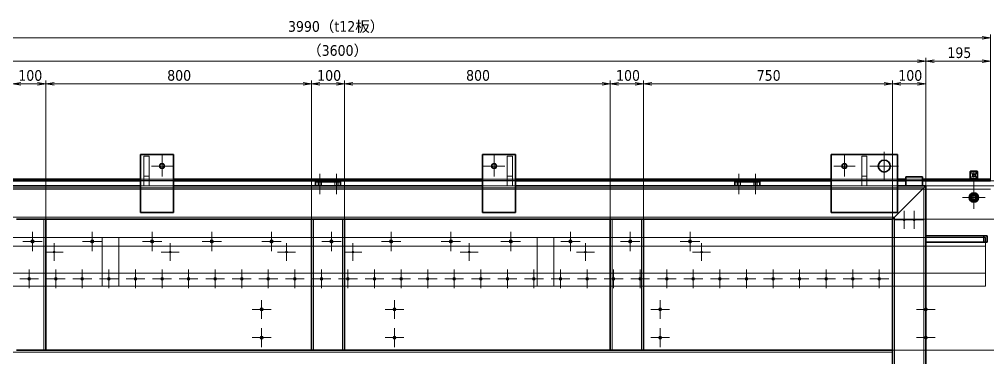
# Model space of a CAD drawing. Header units: millimetres. Extents: x -440 to 8410, y -405 to 5940.
# Drawn here: x 2543 to 5459, y 1446 to 2465 of the extents above; entities that cross this region are included whole.
import ezdxf

# ---------------------------------------------------------------- set-up
doc = ezdxf.new("R2010")
doc.units = ezdxf.units.MM
doc.header["$LTSCALE"] = 10
for name, color, linetype, lineweight in [('Center Mark (ISO)', 7, 'Continuous', 5), ('Centerline (ISO)', 7, 'Continuous', 5), ('Dimension (ISO)', 7, 'Continuous', 25), ('Hidden (ISO)', 7, 'Continuous', 5), ('Visible (ISO)', 7, 'Continuous', 35), ('Visible Narrow (ISO)', 7, 'Continuous', 5)]:
    doc.layers.add(name, color=color, linetype=linetype, lineweight=lineweight)
doc.styles.add('Note Text (JIS)', font='tahoma.ttf')
doc.dimstyles.new('Default (JIS)', dxfattribs={"dimscale": 10, "dimtxt": 3.2, "dimasz": 2.5, "dimexe": 1, "dimexo": 0, "dimgap": 0.8, "dimtad": 1, "dimrnd": 1e-08, "dimdsep": 46, "dimtxsty": 'Note Text (JIS)', "dimblk": 'OPEN', "dimcen": 0.09, "dimdle": 10, "dimclrd": 7, "dimclre": 7, "dimclrt": 256, "dimadec": 0, "dimazin": 2, "dimtfac": 0.78125, "dimtmove": 0, "dimatfit": 3, "dimldrblk": 'OPEN', "dimfxl": 1, "dimtolj": 1, "dimtzin": 0, "dimlwd": 0, "dimlwe": 0, "dimarcsym": 0})

# ---------------------------------------------------------------- blocks, each defined once
blk = doc.blocks.new('_Open')
at = {"color": 0, "linetype": 'ByBlock', "lineweight": -2}
for p, q in [((-1, 0.17), (0, 0)), ((-1, -0.17), (0, 0)), ((0, 0), (-1, 0))]:
    blk.add_line(p, q, dxfattribs=at)
blk = doc.blocks.new('*D29')
at = {"layer": 'Defpoints', "color": 0, "linetype": 'Continuous', "transparency": 16777216}
for p in [(5262.4, 1962.9), (5262.4, 872.9), (6052.7, 872.9)]:
    blk.add_point(p, dxfattribs=at)
at = {"layer": 'Dimension (ISO)', "color": 7, "linetype": 'Continuous', "lineweight": 0, "transparency": 16777216}
for p, q in [((5262.4, 1962.9), (6062.7, 1962.9)), ((6052.7, 1937.9), (6052.7, 897.9)), ((5262.4, 872.9), (6062.7, 872.9))]:
    blk.add_line(p, q, dxfattribs=at)
at = {"layer": 'Dimension (ISO)', "color": 7, "linetype": 'Continuous', "lineweight": 0, "transparency": 16777216, "xscale": 25, "yscale": 25, "zscale": 25}
for p, rotation in [((6052.7, 1962.9), 90), ((6052.7, 872.9), 270)]:
    blk.add_blockref('_Open', p, dxfattribs=dict(at, rotation=rotation))
at = {"layer": 'Dimension (ISO)', "linetype": 'Continuous', "lineweight": 5, "transparency": 16777216, "insert": (6000.7, 1282), "char_height": 32, "attachment_point": 1, "rotation": 90, "style": 'Note Text (JIS)'}
blk.add_mtext('\\A1;\\fTahoma|b0|i0;1090（角パイプ）', dxfattribs=at)
blk = doc.blocks.new('*D30')
at = {"layer": 'Defpoints', "color": 0, "linetype": 'Continuous', "transparency": 16777216}
for p in [(5262.4, 1962.9), (5467.4, 1977.9), (6052.7, 1962.9)]:
    blk.add_point(p, dxfattribs=at)
at = {"layer": 'Dimension (ISO)', "color": 7, "linetype": 'Continuous', "lineweight": 0, "transparency": 16777216}
for p, q in [((6052.7, 2002.9), (6052.7, 2084.8)), ((5262.4, 1962.9), (6062.7, 1962.9)), ((5467.4, 1977.9), (6062.7, 1977.9)), ((6052.7, 1962.9), (6052.7, 1977.9)), ((6052.7, 1937.9), (6052.7, 1912.9))]:
    blk.add_line(p, q, dxfattribs=at)
at = {"layer": 'Dimension (ISO)', "color": 7, "linetype": 'Continuous', "lineweight": 0, "transparency": 16777216, "xscale": 25, "yscale": 25, "zscale": 25}
for p, rotation in [((6052.7, 1977.9), 270), ((6052.7, 1962.9), 90)]:
    blk.add_blockref('_Open', p, dxfattribs=dict(at, rotation=rotation))
at = {"layer": 'Dimension (ISO)', "linetype": 'Continuous', "lineweight": 5, "transparency": 16777216, "insert": (6011.9, 2035.9), "char_height": 32, "attachment_point": 1, "rotation": 90, "style": 'Note Text (JIS)'}
blk.add_mtext('\\A1;15', dxfattribs=at)
blk = doc.blocks.new('*D33')
at = {"layer": 'Defpoints', "color": 0, "linetype": 'Continuous', "transparency": 16777216}
for p in [(5272.4, 1962.9), (5981.9, 1962.9), (5172.4, 1862.9)]:
    blk.add_point(p, dxfattribs=at)
at = {"layer": 'Dimension (ISO)', "color": 7, "linetype": 'Continuous', "lineweight": 0, "transparency": 16777216}
for p, q in [((5272.4, 1962.9), (5991.9, 1962.9)), ((5981.9, 1887.9), (5981.9, 1937.9)), ((5172.4, 1862.9), (5991.9, 1862.9))]:
    blk.add_line(p, q, dxfattribs=at)
at = {"layer": 'Dimension (ISO)', "color": 7, "linetype": 'Continuous', "lineweight": 0, "transparency": 16777216, "xscale": 25, "yscale": 25, "zscale": 25}
for p, rotation in [((5981.9, 1962.9), 90), ((5981.9, 1862.9), 270)]:
    blk.add_blockref('_Open', p, dxfattribs=dict(at, rotation=rotation))
at = {"layer": 'Dimension (ISO)', "linetype": 'Continuous', "lineweight": 5, "transparency": 16777216, "insert": (5940.6, 1880.1), "char_height": 32, "attachment_point": 1, "rotation": 90, "style": 'Note Text (JIS)'}
blk.add_mtext('\\A1;100', dxfattribs=at)
blk = doc.blocks.new('*D34')
at = {"layer": 'Defpoints', "color": 0, "linetype": 'Continuous', "transparency": 16777216}
for p in [(5172.4, 1862.9), (5172.4, 1467.9), (5981.9, 1467.9)]:
    blk.add_point(p, dxfattribs=at)
at = {"layer": 'Dimension (ISO)', "color": 7, "linetype": 'Continuous', "lineweight": 0, "transparency": 16777216}
for p, q in [((5172.4, 1862.9), (5991.9, 1862.9)), ((5981.9, 1837.9), (5981.9, 1492.9)), ((5172.4, 1467.9), (5991.9, 1467.9))]:
    blk.add_line(p, q, dxfattribs=at)
at = {"layer": 'Dimension (ISO)', "color": 7, "linetype": 'Continuous', "lineweight": 0, "transparency": 16777216, "xscale": 25, "yscale": 25, "zscale": 25}
for p, rotation in [((5981.9, 1862.9), 90), ((5981.9, 1467.9), 270)]:
    blk.add_blockref('_Open', p, dxfattribs=dict(at, rotation=rotation))
at = {"layer": 'Dimension (ISO)', "linetype": 'Continuous', "lineweight": 5, "transparency": 16777216, "insert": (5940.5, 1639), "char_height": 32, "attachment_point": 1, "rotation": 90, "style": 'Note Text (JIS)'}
blk.add_mtext('\\A1;395', dxfattribs=at)
blk = doc.blocks.new('*D35')
at = {"layer": 'Defpoints', "color": 0, "linetype": 'Continuous', "transparency": 16777216}
for p in [(5172.4, 1467.9), (5981.9, 1467.9), (5172.4, 1367.9)]:
    blk.add_point(p, dxfattribs=at)
at = {"layer": 'Dimension (ISO)', "color": 7, "linetype": 'Continuous', "lineweight": 0, "transparency": 16777216}
for p, q in [((5172.4, 1467.9), (5991.9, 1467.9)), ((5981.9, 1392.9), (5981.9, 1442.9)), ((5172.4, 1367.9), (5991.9, 1367.9))]:
    blk.add_line(p, q, dxfattribs=at)
at = {"layer": 'Dimension (ISO)', "color": 7, "linetype": 'Continuous', "lineweight": 0, "transparency": 16777216, "xscale": 25, "yscale": 25, "zscale": 25}
for p, rotation in [((5981.9, 1467.9), 90), ((5981.9, 1367.9), 270)]:
    blk.add_blockref('_Open', p, dxfattribs=dict(at, rotation=rotation))
at = {"layer": 'Dimension (ISO)', "linetype": 'Continuous', "lineweight": 5, "transparency": 16777216, "insert": (5940.6, 1385.1), "char_height": 32, "attachment_point": 1, "rotation": 90, "style": 'Note Text (JIS)'}
blk.add_mtext('\\A1;100', dxfattribs=at)
blk = doc.blocks.new('*D38')
at = {"layer": 'Defpoints', "color": 0, "linetype": 'Continuous', "transparency": 16777216}
for p in [(1672.4, 2339.1), (1672.4, 1962.9), (5272.4, 1962.9)]:
    blk.add_point(p, dxfattribs=at)
at = {"layer": 'Dimension (ISO)', "color": 7, "linetype": 'Continuous', "lineweight": 0, "transparency": 16777216}
for p, q in [((1672.4, 1962.9), (1672.4, 2349.1)), ((5247.4, 2339.1), (1697.4, 2339.1)), ((5272.4, 1962.9), (5272.4, 2349.1))]:
    blk.add_line(p, q, dxfattribs=at)
at = {"layer": 'Dimension (ISO)', "color": 7, "linetype": 'Continuous', "lineweight": 0, "transparency": 16777216, "xscale": 25, "yscale": 25, "zscale": 25, "rotation": 180}
blk.add_blockref('_Open', (1672.4, 2339.1), dxfattribs=at)
at = {"layer": 'Dimension (ISO)', "color": 7, "linetype": 'Continuous', "lineweight": 0, "transparency": 16777216, "xscale": 25, "yscale": 25, "zscale": 25}
blk.add_blockref('_Open', (5272.4, 2339.1), dxfattribs=at)
at = {"layer": 'Dimension (ISO)', "linetype": 'Continuous', "lineweight": 5, "transparency": 16777216, "insert": (3409.5, 2387.1), "char_height": 32, "attachment_point": 1, "style": 'Note Text (JIS)'}
blk.add_mtext('\\A1;\\fTahoma|b0|i0;（3600）', dxfattribs=at)
blk = doc.blocks.new('*D39')
at = {"layer": 'Defpoints', "color": 0, "linetype": 'Continuous', "transparency": 16777216}
for p in [(5272.4, 2339.1), (5272.4, 1962.9), (5467.4, 1977.9)]:
    blk.add_point(p, dxfattribs=at)
at = {"layer": 'Dimension (ISO)', "color": 7, "linetype": 'Continuous', "lineweight": 0, "transparency": 16777216}
for p, q in [((5272.4, 1962.9), (5272.4, 2349.1)), ((5442.4, 2339.1), (5297.4, 2339.1)), ((5467.4, 1977.9), (5467.4, 2349.1))]:
    blk.add_line(p, q, dxfattribs=at)
at = {"layer": 'Dimension (ISO)', "color": 7, "linetype": 'Continuous', "lineweight": 0, "transparency": 16777216, "xscale": 25, "yscale": 25, "zscale": 25, "rotation": 180}
blk.add_blockref('_Open', (5272.4, 2339.1), dxfattribs=at)
at = {"layer": 'Dimension (ISO)', "color": 7, "linetype": 'Continuous', "lineweight": 0, "transparency": 16777216, "xscale": 25, "yscale": 25, "zscale": 25}
blk.add_blockref('_Open', (5467.4, 2339.1), dxfattribs=at)
at = {"layer": 'Dimension (ISO)', "linetype": 'Continuous', "lineweight": 5, "transparency": 16777216, "insert": (5337.4, 2380.4), "char_height": 32, "attachment_point": 1, "style": 'Note Text (JIS)'}
blk.add_mtext('\\A1;195', dxfattribs=at)
blk = doc.blocks.new('*D40')
at = {"layer": 'Defpoints', "color": 0, "linetype": 'Continuous', "transparency": 16777216}
for p in [(1477.4, 2409.3), (1477.4, 1977.9), (5467.4, 1977.9)]:
    blk.add_point(p, dxfattribs=at)
at = {"layer": 'Dimension (ISO)', "color": 7, "linetype": 'Continuous', "lineweight": 0, "transparency": 16777216}
for p, q in [((1477.4, 1977.9), (1477.4, 2419.3)), ((5442.4, 2409.3), (1502.4, 2409.3)), ((5467.4, 1977.9), (5467.4, 2419.3))]:
    blk.add_line(p, q, dxfattribs=at)
at = {"layer": 'Dimension (ISO)', "color": 7, "linetype": 'Continuous', "lineweight": 0, "transparency": 16777216, "xscale": 25, "yscale": 25, "zscale": 25, "rotation": 180}
blk.add_blockref('_Open', (1477.4, 2409.3), dxfattribs=at)
at = {"layer": 'Dimension (ISO)', "color": 7, "linetype": 'Continuous', "lineweight": 0, "transparency": 16777216, "xscale": 25, "yscale": 25, "zscale": 25}
blk.add_blockref('_Open', (5467.4, 2409.3), dxfattribs=at)
at = {"layer": 'Dimension (ISO)', "linetype": 'Continuous', "lineweight": 5, "transparency": 16777216, "insert": (3351.7, 2459.5), "char_height": 32, "attachment_point": 1, "style": 'Note Text (JIS)'}
blk.add_mtext('\\A1;\\fTahoma|b0|i0;3990（t12板）', dxfattribs=at)
blk = doc.blocks.new('*D42')
at = {"layer": 'Defpoints', "color": 0, "linetype": 'Continuous', "transparency": 16777216}
for p in [(5172.4, 2270.5), (5272.4, 1962.9), (5172.4, 1862.9)]:
    blk.add_point(p, dxfattribs=at)
at = {"layer": 'Dimension (ISO)', "color": 7, "linetype": 'Continuous', "lineweight": 0, "transparency": 16777216}
for p, q in [((5172.4, 1862.9), (5172.4, 2280.5)), ((5272.4, 1962.9), (5272.4, 2280.5)), ((5247.4, 2270.5), (5197.4, 2270.5))]:
    blk.add_line(p, q, dxfattribs=at)
at = {"layer": 'Dimension (ISO)', "color": 7, "linetype": 'Continuous', "lineweight": 0, "transparency": 16777216, "xscale": 25, "yscale": 25, "zscale": 25, "rotation": 180}
blk.add_blockref('_Open', (5172.4, 2270.5), dxfattribs=at)
at = {"layer": 'Dimension (ISO)', "color": 7, "linetype": 'Continuous', "lineweight": 0, "transparency": 16777216, "xscale": 25, "yscale": 25, "zscale": 25}
blk.add_blockref('_Open', (5272.4, 2270.5), dxfattribs=at)
at = {"layer": 'Dimension (ISO)', "linetype": 'Continuous', "lineweight": 5, "transparency": 16777216, "insert": (5189.7, 2311.9), "char_height": 32, "attachment_point": 1, "style": 'Note Text (JIS)'}
blk.add_mtext('\\A1;100', dxfattribs=at)
blk = doc.blocks.new('*D43')
at = {"layer": 'Defpoints', "color": 0, "linetype": 'Continuous', "transparency": 16777216}
for p in [(4422.4, 2270.5), (4422.4, 1862.9), (5172.4, 1862.9)]:
    blk.add_point(p, dxfattribs=at)
at = {"layer": 'Dimension (ISO)', "color": 7, "linetype": 'Continuous', "lineweight": 0, "transparency": 16777216}
for p, q in [((4422.4, 1862.9), (4422.4, 2280.5)), ((5172.4, 1862.9), (5172.4, 2280.5)), ((5147.4, 2270.5), (4447.4, 2270.5))]:
    blk.add_line(p, q, dxfattribs=at)
at = {"layer": 'Dimension (ISO)', "color": 7, "linetype": 'Continuous', "lineweight": 0, "transparency": 16777216, "xscale": 25, "yscale": 25, "zscale": 25, "rotation": 180}
blk.add_blockref('_Open', (4422.4, 2270.5), dxfattribs=at)
at = {"layer": 'Dimension (ISO)', "color": 7, "linetype": 'Continuous', "lineweight": 0, "transparency": 16777216, "xscale": 25, "yscale": 25, "zscale": 25}
blk.add_blockref('_Open', (5172.4, 2270.5), dxfattribs=at)
at = {"layer": 'Dimension (ISO)', "linetype": 'Continuous', "lineweight": 5, "transparency": 16777216, "insert": (4763.3, 2311.9), "char_height": 32, "attachment_point": 1, "style": 'Note Text (JIS)'}
blk.add_mtext('\\A1;750', dxfattribs=at)
blk = doc.blocks.new('*D44')
at = {"layer": 'Defpoints', "color": 0, "linetype": 'Continuous', "transparency": 16777216}
for p in [(4322.4, 2270.5), (4322.4, 1862.9), (4422.4, 1862.9)]:
    blk.add_point(p, dxfattribs=at)
at = {"layer": 'Dimension (ISO)', "color": 7, "linetype": 'Continuous', "lineweight": 0, "transparency": 16777216}
for p, q in [((4322.4, 1862.9), (4322.4, 2280.5)), ((4422.4, 1862.9), (4422.4, 2280.5)), ((4397.4, 2270.5), (4347.4, 2270.5))]:
    blk.add_line(p, q, dxfattribs=at)
at = {"layer": 'Dimension (ISO)', "color": 7, "linetype": 'Continuous', "lineweight": 0, "transparency": 16777216, "xscale": 25, "yscale": 25, "zscale": 25, "rotation": 180}
blk.add_blockref('_Open', (4322.4, 2270.5), dxfattribs=at)
at = {"layer": 'Dimension (ISO)', "color": 7, "linetype": 'Continuous', "lineweight": 0, "transparency": 16777216, "xscale": 25, "yscale": 25, "zscale": 25}
blk.add_blockref('_Open', (4422.4, 2270.5), dxfattribs=at)
at = {"layer": 'Dimension (ISO)', "linetype": 'Continuous', "lineweight": 5, "transparency": 16777216, "insert": (4339.7, 2311.9), "char_height": 32, "attachment_point": 1, "style": 'Note Text (JIS)'}
blk.add_mtext('\\A1;100', dxfattribs=at)
blk = doc.blocks.new('*D45')
at = {"layer": 'Defpoints', "color": 0, "linetype": 'Continuous', "transparency": 16777216}
for p in [(4322.4, 2270.5), (3522.4, 1862.9), (4322.4, 1862.9)]:
    blk.add_point(p, dxfattribs=at)
at = {"layer": 'Dimension (ISO)', "color": 7, "linetype": 'Continuous', "lineweight": 0, "transparency": 16777216}
for p, q in [((3522.4, 1862.9), (3522.4, 2280.5)), ((4322.4, 1862.9), (4322.4, 2280.5)), ((3547.4, 2270.5), (4297.4, 2270.5))]:
    blk.add_line(p, q, dxfattribs=at)
at = {"layer": 'Dimension (ISO)', "color": 7, "linetype": 'Continuous', "lineweight": 0, "transparency": 16777216, "xscale": 25, "yscale": 25, "zscale": 25, "rotation": 180}
blk.add_blockref('_Open', (3522.4, 2270.5), dxfattribs=at)
at = {"layer": 'Dimension (ISO)', "color": 7, "linetype": 'Continuous', "lineweight": 0, "transparency": 16777216, "xscale": 25, "yscale": 25, "zscale": 25}
blk.add_blockref('_Open', (4322.4, 2270.5), dxfattribs=at)
at = {"layer": 'Dimension (ISO)', "linetype": 'Continuous', "lineweight": 5, "transparency": 16777216, "insert": (3888, 2312), "char_height": 32, "attachment_point": 1, "style": 'Note Text (JIS)'}
blk.add_mtext('\\A1;800', dxfattribs=at)
blk = doc.blocks.new('*D46')
at = {"layer": 'Defpoints', "color": 0, "linetype": 'Continuous', "transparency": 16777216}
for p in [(3522.4, 2270.5), (3422.4, 1862.9), (3522.4, 1862.9)]:
    blk.add_point(p, dxfattribs=at)
at = {"layer": 'Dimension (ISO)', "color": 7, "linetype": 'Continuous', "lineweight": 0, "transparency": 16777216}
for p, q in [((3422.4, 1862.9), (3422.4, 2280.5)), ((3522.4, 1862.9), (3522.4, 2280.5)), ((3447.4, 2270.5), (3497.4, 2270.5))]:
    blk.add_line(p, q, dxfattribs=at)
at = {"layer": 'Dimension (ISO)', "color": 7, "linetype": 'Continuous', "lineweight": 0, "transparency": 16777216, "xscale": 25, "yscale": 25, "zscale": 25, "rotation": 180}
blk.add_blockref('_Open', (3422.4, 2270.5), dxfattribs=at)
at = {"layer": 'Dimension (ISO)', "color": 7, "linetype": 'Continuous', "lineweight": 0, "transparency": 16777216, "xscale": 25, "yscale": 25, "zscale": 25}
blk.add_blockref('_Open', (3522.4, 2270.5), dxfattribs=at)
at = {"layer": 'Dimension (ISO)', "linetype": 'Continuous', "lineweight": 5, "transparency": 16777216, "insert": (3439.7, 2311.9), "char_height": 32, "attachment_point": 1, "style": 'Note Text (JIS)'}
blk.add_mtext('\\A1;100', dxfattribs=at)
blk = doc.blocks.new('*D47')
at = {"layer": 'Defpoints', "color": 0, "linetype": 'Continuous', "transparency": 16777216}
for p in [(2622.4, 2270.5), (2622.4, 1862.9), (3422.4, 1862.9)]:
    blk.add_point(p, dxfattribs=at)
at = {"layer": 'Dimension (ISO)', "color": 7, "linetype": 'Continuous', "lineweight": 0, "transparency": 16777216}
for p, q in [((2622.4, 1862.9), (2622.4, 2280.5)), ((3422.4, 1862.9), (3422.4, 2280.5)), ((3397.4, 2270.5), (2647.4, 2270.5))]:
    blk.add_line(p, q, dxfattribs=at)
at = {"layer": 'Dimension (ISO)', "color": 7, "linetype": 'Continuous', "lineweight": 0, "transparency": 16777216, "xscale": 25, "yscale": 25, "zscale": 25, "rotation": 180}
blk.add_blockref('_Open', (2622.4, 2270.5), dxfattribs=at)
at = {"layer": 'Dimension (ISO)', "color": 7, "linetype": 'Continuous', "lineweight": 0, "transparency": 16777216, "xscale": 25, "yscale": 25, "zscale": 25}
blk.add_blockref('_Open', (3422.4, 2270.5), dxfattribs=at)
at = {"layer": 'Dimension (ISO)', "linetype": 'Continuous', "lineweight": 5, "transparency": 16777216, "insert": (2988, 2312), "char_height": 32, "attachment_point": 1, "style": 'Note Text (JIS)'}
blk.add_mtext('\\A1;800', dxfattribs=at)
blk = doc.blocks.new('*D48')
at = {"layer": 'Defpoints', "color": 0, "linetype": 'Continuous', "transparency": 16777216}
for p in [(2622.4, 2270.5), (2522.4, 1862.9), (2622.4, 1862.9)]:
    blk.add_point(p, dxfattribs=at)
at = {"layer": 'Dimension (ISO)', "color": 7, "linetype": 'Continuous', "lineweight": 0, "transparency": 16777216}
for p, q in [((2522.4, 1862.9), (2522.4, 2280.5)), ((2622.4, 1862.9), (2622.4, 2280.5)), ((2547.4, 2270.5), (2597.4, 2270.5))]:
    blk.add_line(p, q, dxfattribs=at)
at = {"layer": 'Dimension (ISO)', "color": 7, "linetype": 'Continuous', "lineweight": 0, "transparency": 16777216, "xscale": 25, "yscale": 25, "zscale": 25, "rotation": 180}
blk.add_blockref('_Open', (2522.4, 2270.5), dxfattribs=at)
at = {"layer": 'Dimension (ISO)', "color": 7, "linetype": 'Continuous', "lineweight": 0, "transparency": 16777216, "xscale": 25, "yscale": 25, "zscale": 25}
blk.add_blockref('_Open', (2622.4, 2270.5), dxfattribs=at)
at = {"layer": 'Dimension (ISO)', "linetype": 'Continuous', "lineweight": 5, "transparency": 16777216, "insert": (2539.7, 2311.9), "char_height": 32, "attachment_point": 1, "style": 'Note Text (JIS)'}
blk.add_mtext('\\A1;100', dxfattribs=at)

msp = doc.modelspace()

# ---------------------------------------------------------------- linework, layer by layer
at = {"layer": 'Center Mark (ISO)', "linetype": 'Continuous'}
for p, q in [((2972.376, 2054.773), (2972.376, 1990.938)), ((3972.376, 2054.773), (3972.376, 1990.938)), ((5027.376, 2054.773), (5027.376, 1990.938)), ((5147.376, 2065.856), (5147.376, 1979.856)), ((3004.293, 2022.856), (2940.458, 2022.856)), ((4004.293, 2022.856), (3940.458, 2022.856)), ((5059.293, 2022.856), (4995.458, 2022.856)), ((5190.376, 2022.856), (5104.376, 2022.856)), ((5417.376, 1961.856), (5417.376, 1893.856)), ((5451.376, 1927.856), (5383.376, 1927.856)), ((5207.376, 1888.314), (5207.376, 1833.397)), ((5237.376, 1888.314), (5237.376, 1833.397)), ((5234.834, 1860.856), (5179.917, 1860.856)), ((5264.834, 1860.856), (5209.917, 1860.856)), ((2582.376, 1825.044), (2582.376, 1766.668)), ((2762.376, 1825.044), (2762.376, 1766.668)), ((2942.376, 1825.044), (2942.376, 1766.668)), ((3122.376, 1825.044), (3122.376, 1766.668)), ((3302.376, 1825.044), (3302.376, 1766.668)), ((3482.376, 1825.044), (3482.376, 1766.668)), ((3662.376, 1825.044), (3662.376, 1766.668)), ((3842.376, 1825.044), (3842.376, 1766.668)), ((4022.376, 1825.044), (4022.376, 1766.668)), ((4202.376, 1825.044), (4202.376, 1766.668)), ((4382.376, 1825.044), (4382.376, 1766.668)), ((4562.376, 1825.044), (4562.376, 1766.668)), ((2611.564, 1795.856), (2553.188, 1795.856)), ((2647.376, 1790.923), (2647.376, 1736.789)), ((2791.564, 1795.856), (2733.188, 1795.856)), ((2971.564, 1795.856), (2913.188, 1795.856)), ((2997.376, 1790.923), (2997.376, 1736.789)), ((3151.564, 1795.856), (3093.188, 1795.856)), ((3331.564, 1795.856), (3273.188, 1795.856)), ((3347.376, 1790.923), (3347.376, 1736.789)), ((3511.564, 1795.856), (3453.188, 1795.856)), ((3547.376, 1790.923), (3547.376, 1736.789)), ((3691.564, 1795.856), (3633.188, 1795.856)), ((3871.564, 1795.856), (3813.188, 1795.856)), ((3897.376, 1790.923), (3897.376, 1736.789)), ((4051.564, 1795.856), (3993.188, 1795.856)), ((4231.564, 1795.856), (4173.188, 1795.856)), ((4247.376, 1790.923), (4247.376, 1736.789)), ((4411.564, 1795.856), (4353.188, 1795.856)), ((4591.564, 1795.856), (4533.188, 1795.856)), ((4597.376, 1790.923), (4597.376, 1736.789)), ((2674.443, 1763.856), (2620.309, 1763.856)), ((3024.443, 1763.856), (2970.309, 1763.856)), ((3374.443, 1763.856), (3320.309, 1763.856)), ((3574.443, 1763.856), (3520.309, 1763.856)), ((3924.443, 1763.856), (3870.309, 1763.856)), ((4274.443, 1763.856), (4220.309, 1763.856)), ((4624.443, 1763.856), (4570.309, 1763.856)), ((2572.376, 1711.179), (2572.376, 1654.532)), ((2652.376, 1711.179), (2652.376, 1654.532)), ((2732.376, 1711.179), (2732.376, 1654.532)), ((2812.376, 1711.179), (2812.376, 1654.532)), ((2892.376, 1711.179), (2892.376, 1654.532)), ((2972.376, 1711.179), (2972.376, 1654.532)), ((3052.376, 1711.179), (3052.376, 1654.532)), ((3132.376, 1711.179), (3132.376, 1654.532)), ((3212.376, 1711.179), (3212.376, 1654.532)), ((3292.376, 1711.179), (3292.376, 1654.532)), ((3372.376, 1711.179), (3372.376, 1654.532)), ((3452.376, 1711.179), (3452.376, 1654.532)), ((3532.376, 1711.179), (3532.376, 1654.532)), ((3612.376, 1711.179), (3612.376, 1654.532)), ((3692.376, 1711.179), (3692.376, 1654.532)), ((3772.376, 1711.179), (3772.376, 1654.532)), ((3852.376, 1711.179), (3852.376, 1654.532)), ((3932.376, 1711.179), (3932.376, 1654.532)), ((4012.376, 1711.179), (4012.376, 1654.532)), ((4092.376, 1711.179), (4092.376, 1654.532)), ((4172.376, 1711.179), (4172.376, 1654.532)), ((4252.376, 1711.179), (4252.376, 1654.532)), ((4332.376, 1711.179), (4332.376, 1654.532)), ((4412.376, 1711.179), (4412.376, 1654.532)), ((4492.376, 1711.179), (4492.376, 1654.532)), ((4572.376, 1711.179), (4572.376, 1654.532)), ((4652.376, 1711.179), (4652.376, 1654.532)), ((4732.376, 1711.179), (4732.376, 1654.532)), ((4812.376, 1711.179), (4812.376, 1654.532)), ((4892.376, 1711.179), (4892.376, 1654.532)), ((4972.376, 1711.179), (4972.376, 1654.532)), ((5052.376, 1711.179), (5052.376, 1654.532)), ((5132.376, 1711.179), (5132.376, 1654.532)), ((2600.699, 1682.856), (2544.052, 1682.856)), ((2680.699, 1682.856), (2624.052, 1682.856)), ((2760.699, 1682.856), (2704.052, 1682.856)), ((2840.699, 1682.856), (2784.052, 1682.856)), ((2920.699, 1682.856), (2864.052, 1682.856)), ((3000.699, 1682.856), (2944.052, 1682.856)), ((3080.699, 1682.856), (3024.052, 1682.856)), ((3160.699, 1682.856), (3104.052, 1682.856)), ((3240.699, 1682.856), (3184.052, 1682.856)), ((3320.699, 1682.856), (3264.052, 1682.856)), ((3400.699, 1682.856), (3344.052, 1682.856)), ((3480.699, 1682.856), (3424.052, 1682.856)), ((3560.699, 1682.856), (3504.052, 1682.856)), ((3640.699, 1682.856), (3584.052, 1682.856)), ((3720.699, 1682.856), (3664.052, 1682.856)), ((3800.699, 1682.856), (3744.052, 1682.856)), ((3880.699, 1682.856), (3824.052, 1682.856)), ((3960.699, 1682.856), (3904.052, 1682.856)), ((4040.699, 1682.856), (3984.052, 1682.856)), ((4120.699, 1682.856), (4064.052, 1682.856)), ((4200.699, 1682.856), (4144.052, 1682.856)), ((4280.699, 1682.856), (4224.052, 1682.856)), ((4360.699, 1682.856), (4304.052, 1682.856)), ((4440.699, 1682.856), (4384.052, 1682.856)), ((4520.699, 1682.856), (4464.052, 1682.856)), ((4600.699, 1682.856), (4544.052, 1682.856)), ((4680.699, 1682.856), (4624.052, 1682.856)), ((4760.699, 1682.856), (4704.052, 1682.856)), ((4840.699, 1682.856), (4784.052, 1682.856)), ((4920.699, 1682.856), (4864.052, 1682.856)), ((5000.699, 1682.856), (4944.052, 1682.856)), ((5080.699, 1682.856), (5024.052, 1682.856)), ((5160.699, 1682.856), (5104.052, 1682.856)), ((3272.376, 1619.179), (3272.376, 1562.532)), ((3672.376, 1619.179), (3672.376, 1562.532)), ((3672.376, 1619.179), (3672.376, 1562.532)), ((4472.376, 1619.179), (4472.376, 1562.532)), ((5272.376, 1619.179), (5272.376, 1562.532)), ((3300.699, 1590.856), (3244.052, 1590.856)), ((3700.699, 1590.856), (3644.052, 1590.856)), ((3700.699, 1590.856), (3644.052, 1590.856)), ((4500.699, 1590.856), (4444.052, 1590.856)), ((5300.699, 1590.856), (5244.052, 1590.856)), ((3272.376, 1534.179), (3272.376, 1477.532)), ((3672.376, 1534.179), (3672.376, 1477.532)), ((3672.376, 1534.179), (3672.376, 1477.532)), ((4472.376, 1534.179), (4472.376, 1477.532)), ((5272.376, 1534.179), (5272.376, 1477.532)), ((3300.699, 1505.856), (3244.052, 1505.856)), ((3700.699, 1505.856), (3644.052, 1505.856)), ((3700.699, 1505.856), (3644.052, 1505.856)), ((4500.699, 1505.856), (4444.052, 1505.856)), ((5300.699, 1505.856), (5244.052, 1505.856))]:
    msp.add_line(p, q, dxfattribs=at)
at = {"layer": 'Centerline (ISO)', "linetype": 'Continuous'}
for p, q in [((3447.376, 1999.856), (3447.376, 1937.856)), ((3497.376, 1999.856), (3497.376, 1937.856)), ((4709.876, 1999.856), (4709.876, 1937.856)), ((4759.876, 1999.856), (4759.876, 1937.856)), ((5417.376, 1954.656), (5417.376, 2007.856))]:
    msp.add_line(p, q, dxfattribs=at)
at = {"layer": 'Hidden (ISO)'}
for p, q in [((2917.376, 2052.856), (2917.376, 1962.856)), ((2917.376, 2052.856), (2933.376, 2052.856)), ((2933.376, 2052.856), (2933.376, 1962.856)), ((4011.376, 2052.856), (4011.376, 1962.856)), ((4011.376, 2052.856), (4027.376, 2052.856)), ((4027.376, 2052.856), (4027.376, 1962.856)), ((5079.376, 2052.856), (5079.376, 1962.856)), ((5079.376, 2052.856), (5095.376, 2052.856)), ((5095.376, 2052.856), (5095.376, 1962.856)), ((2907.376, 1982.856), (3007.376, 1982.856)), ((2933.376, 1992.856), (2917.376, 1992.856)), ((3937.376, 1982.856), (4037.376, 1982.856)), ((4027.376, 1992.856), (4011.376, 1992.856)), ((4987.376, 1982.856), (5187.376, 1982.856)), ((5095.376, 1992.856), (5079.376, 1992.856)), ((5212.376, 1982.856), (5262.376, 1982.856)), ((5411.494, 2006.972), (5410.61, 2007.856)), ((5411.494, 1983.739), (5410.61, 1982.856)), ((5410.637, 2006.972), (5410.883, 1999.102)), ((5410.883, 1991.61), (5410.637, 1983.739)), ((5423.869, 1999.102), (5410.883, 1999.102)), ((5410.883, 1991.61), (5423.869, 1991.61)), ((5411.494, 2006.972), (5423.258, 2006.972)), ((5411.788, 1997.538), (5411.494, 2006.972)), ((5411.788, 1993.173), (5411.494, 1983.739)), ((5411.494, 1983.739), (5423.258, 1983.739)), ((5411.788, 1997.538), (5422.964, 1997.538)), ((5412.776, 1996.968), (5411.788, 1997.538)), ((5412.776, 1993.743), (5411.788, 1993.173)), ((5411.788, 1993.173), (5422.964, 1993.173)), ((5412.776, 1996.968), (5421.976, 1996.968)), ((5412.776, 1996.968), (5412.776, 1993.743)), ((5421.976, 1993.743), (5412.776, 1993.743)), ((5413.376, 1979.656), (5413.376, 1982.856)), ((5421.376, 1979.656), (5421.376, 1982.856)), ((5421.976, 1996.968), (5422.964, 1997.538)), ((5421.976, 1996.968), (5421.976, 1993.743)), ((5421.976, 1993.743), (5422.964, 1993.173)), ((5422.964, 1997.538), (5423.258, 2006.972)), ((5422.964, 1993.173), (5423.258, 1983.739)), ((5423.258, 2006.972), (5424.142, 2007.856)), ((5423.258, 1983.739), (5424.142, 1982.856)), ((5423.869, 1999.102), (5424.115, 2006.972)), ((5424.115, 1983.739), (5423.869, 1991.61)), ((5467.376, 1979.656), (1477.376, 1979.656)), ((1678.376, 1956.856), (5266.376, 1956.856)), ((2907.376, 1977.856), (3007.376, 1977.856)), ((2907.376, 1962.856), (2917.376, 1962.856)), ((2917.376, 1962.856), (2933.376, 1962.856)), ((2933.376, 1962.856), (3007.376, 1962.856)), ((3442.376, 1974.856), (3442.376, 1962.856)), ((3443.188, 1974.856), (3443.188, 1962.856)), ((3451.564, 1974.856), (3451.564, 1962.856)), ((3452.376, 1962.856), (3452.376, 1974.856)), ((3492.376, 1974.856), (3492.376, 1962.856)), ((3493.188, 1974.856), (3493.188, 1962.856)), ((3501.564, 1974.856), (3501.564, 1962.856)), ((3502.376, 1962.856), (3502.376, 1974.856)), ((3937.376, 1977.856), (4037.376, 1977.856)), ((3937.376, 1962.856), (4011.376, 1962.856)), ((4011.376, 1962.856), (4027.376, 1962.856)), ((4027.376, 1962.856), (4037.376, 1962.856)), ((4704.876, 1974.856), (4704.876, 1962.856)), ((4705.688, 1974.856), (4705.688, 1962.856)), ((4714.064, 1974.856), (4714.064, 1962.856)), ((4714.876, 1962.856), (4714.876, 1974.856)), ((4754.876, 1974.856), (4754.876, 1962.856)), ((4755.688, 1974.856), (4755.688, 1962.856)), ((4764.064, 1974.856), (4764.064, 1962.856)), ((4764.876, 1962.856), (4764.876, 1974.856)), ((4987.376, 1977.856), (5187.376, 1977.856)), ((4987.376, 1962.856), (5079.376, 1962.856)), ((5079.376, 1962.856), (5095.376, 1962.856)), ((5095.376, 1962.856), (5187.376, 1962.856)), ((5212.376, 1977.856), (5262.376, 1977.856)), ((5266.376, 1956.856), (5266.376, 878.856)), ((5467.376, 1952.856), (1477.376, 1952.856)), ((1766.376, 1868.856), (5178.376, 1868.856)), ((5178.376, 1868.856), (5178.376, 966.856)), ((2616.376, 1467.856), (2616.376, 1862.856)), ((3428.376, 1467.856), (3428.376, 1862.856)), ((3516.376, 1467.856), (3516.376, 1862.856)), ((4328.376, 1467.856), (4328.376, 1862.856)), ((4416.376, 1467.856), (4416.376, 1862.856)), ((1492.376, 1807.856), (2792.376, 1807.856)), ((2792.376, 1660.856), (2792.376, 1807.856)), ((2792.376, 1807.856), (2842.376, 1807.856)), ((2842.376, 1807.856), (2842.376, 1660.856)), ((2842.376, 1807.856), (4102.376, 1807.856)), ((4102.376, 1660.856), (4102.376, 1807.856)), ((4102.376, 1807.856), (4152.376, 1807.856)), ((4152.376, 1807.856), (4152.376, 1660.856)), ((4152.376, 1807.856), (5452.376, 1807.856)), ((5452.376, 1807.856), (5452.376, 1660.856)), ((1492.376, 1781.856), (5452.376, 1781.856)), ((5452.376, 1699.856), (1492.376, 1699.856)), ((2792.376, 1660.856), (1492.376, 1660.856)), ((2842.376, 1660.856), (2792.376, 1660.856)), ((4102.376, 1660.856), (2842.376, 1660.856)), ((4152.376, 1660.856), (4102.376, 1660.856)), ((5452.376, 1660.856), (4152.376, 1660.856)), ((1772.376, 1461.856), (5172.376, 1461.856))]:
    msp.add_line(p, q, dxfattribs=at)
for centre, radius in [((5417.376, 1927.856), 9), ((5417.376, 1927.856), 8.504), ((5417.376, 1927.856), 8.225), ((5207.376, 1860.856), 3), ((5207.376, 1860.856), 2.459), ((5237.376, 1860.856), 3), ((5237.376, 1860.856), 2.459), ((2582.376, 1795.856), 5), ((2582.376, 1795.856), 4.188), ((2762.376, 1795.856), 5), ((2762.376, 1795.856), 4.188), ((2942.376, 1795.856), 5), ((2942.376, 1795.856), 4.188), ((3122.376, 1795.856), 5), ((3122.376, 1795.856), 4.188), ((3302.376, 1795.856), 5), ((3302.376, 1795.856), 4.188), ((3482.376, 1795.856), 5), ((3482.376, 1795.856), 4.188), ((3662.376, 1795.856), 5), ((3662.376, 1795.856), 4.188), ((3842.376, 1795.856), 5), ((3842.376, 1795.856), 4.188), ((4022.376, 1795.856), 5), ((4022.376, 1795.856), 4.188), ((4202.376, 1795.856), 5), ((4202.376, 1795.856), 4.188), ((4382.376, 1795.856), 5), ((4382.376, 1795.856), 4.188), ((4562.376, 1795.856), 5), ((4562.376, 1795.856), 4.188), ((2647.376, 1763.856), 2.5), ((2647.376, 1763.856), 2.067), ((2997.376, 1763.856), 2.5), ((2997.376, 1763.856), 2.067), ((3347.376, 1763.856), 2.5), ((3347.376, 1763.856), 2.067), ((3547.376, 1763.856), 2.5), ((3547.376, 1763.856), 2.067), ((3897.376, 1763.856), 2.5), ((3897.376, 1763.856), 2.067), ((4247.376, 1763.856), 2.5), ((4247.376, 1763.856), 2.067), ((4597.376, 1763.856), 2.5), ((4597.376, 1763.856), 2.067), ((2572.376, 1682.856), 4), ((2572.376, 1682.856), 3.324), ((2652.376, 1682.856), 4), ((2652.376, 1682.856), 3.324), ((2732.376, 1682.856), 4), ((2732.376, 1682.856), 3.324), ((2812.376, 1682.856), 4), ((2812.376, 1682.856), 3.324), ((2892.376, 1682.856), 4), ((2892.376, 1682.856), 3.324), ((2972.376, 1682.856), 4), ((2972.376, 1682.856), 3.324), ((3052.376, 1682.856), 4), ((3052.376, 1682.856), 3.324), ((3132.376, 1682.856), 4), ((3132.376, 1682.856), 3.324), ((3212.376, 1682.856), 4), ((3212.376, 1682.856), 3.324), ((3292.376, 1682.856), 4), ((3292.376, 1682.856), 3.324), ((3372.376, 1682.856), 4), ((3372.376, 1682.856), 3.324), ((3452.376, 1682.856), 4), ((3452.376, 1682.856), 3.324), ((3532.376, 1682.856), 4), ((3532.376, 1682.856), 3.324), ((3612.376, 1682.856), 4), ((3612.376, 1682.856), 3.324), ((3692.376, 1682.856), 4), ((3692.376, 1682.856), 3.324), ((3772.376, 1682.856), 4), ((3772.376, 1682.856), 3.324), ((3852.376, 1682.856), 4), ((3852.376, 1682.856), 3.324), ((3932.376, 1682.856), 4), ((3932.376, 1682.856), 3.324), ((4012.376, 1682.856), 4), ((4012.376, 1682.856), 3.324), ((4092.376, 1682.856), 4), ((4092.376, 1682.856), 3.324), ((4172.376, 1682.856), 4), ((4172.376, 1682.856), 3.324), ((4252.376, 1682.856), 4), ((4252.376, 1682.856), 3.324), ((4332.376, 1682.856), 4), ((4332.376, 1682.856), 3.324), ((4412.376, 1682.856), 4), ((4412.376, 1682.856), 3.324), ((4492.376, 1682.856), 4), ((4492.376, 1682.856), 3.324), ((4572.376, 1682.856), 4), ((4572.376, 1682.856), 3.324), ((4652.376, 1682.856), 4), ((4652.376, 1682.856), 3.324), ((4732.376, 1682.856), 4), ((4732.376, 1682.856), 3.324), ((4812.376, 1682.856), 4), ((4812.376, 1682.856), 3.324), ((4892.376, 1682.856), 4), ((4892.376, 1682.856), 3.324), ((4972.376, 1682.856), 4), ((4972.376, 1682.856), 3.324), ((5052.376, 1682.856), 4), ((5052.376, 1682.856), 3.324), ((5132.376, 1682.856), 4), ((5132.376, 1682.856), 3.324)]:
    msp.add_circle(centre, radius, dxfattribs=at)
for centre, radius in [((5272.376, 1590.856), 4), ((5272.376, 1590.856), 3.324), ((5272.376, 1505.856), 4), ((5272.376, 1505.856), 3.324)]:
    msp.add_arc(centre, radius, 90, 270, dxfattribs=at)
at = {"layer": 'Visible (ISO)'}
for p, q in [((2907.376, 2057.856), (3007.376, 2057.856)), ((2907.376, 1882.856), (2907.376, 2057.856)), ((3007.376, 2057.856), (3007.376, 1882.856)), ((4037.376, 2057.856), (3937.376, 2057.856)), ((3937.376, 2057.856), (3937.376, 1882.856)), ((4037.376, 1882.856), (4037.376, 2057.856)), ((4987.376, 2057.856), (4987.376, 1882.856)), ((5187.376, 2057.856), (4987.376, 2057.856)), ((5187.376, 1882.856), (5187.376, 2057.856)), ((1957.376, 1982.856), (2907.376, 1982.856)), ((3007.376, 1982.856), (3937.376, 1982.856)), ((4037.376, 1982.856), (4987.376, 1982.856)), ((5187.376, 1982.856), (5212.376, 1982.856)), ((5212.376, 1990.856), (5262.376, 1990.856)), ((5212.376, 1962.856), (5212.376, 1990.856)), ((5262.376, 1962.856), (5262.376, 1990.856)), ((5262.376, 1982.856), (5410.044, 1982.856)), ((5407.376, 2007.856), (5406.376, 2006.856)), ((5406.376, 2006.856), (5428.376, 2006.856)), ((5406.376, 2006.856), (5406.376, 1983.856)), ((5406.376, 1983.856), (5428.376, 1983.856)), ((5407.376, 1982.856), (5406.376, 1983.856)), ((5407.376, 2007.856), (5427.376, 2007.856)), ((5410.044, 1982.856), (5424.708, 1982.856)), ((5424.708, 1982.856), (5467.376, 1982.856)), ((5427.376, 2007.856), (5428.376, 2006.856)), ((5427.376, 1982.856), (5428.376, 1983.856)), ((5428.376, 2006.856), (5428.376, 1983.856)), ((1957.376, 1977.856), (2907.376, 1977.856)), ((2247.376, 1962.856), (2907.376, 1962.856)), ((3007.376, 1977.856), (3937.376, 1977.856)), ((3007.376, 1962.856), (3434.876, 1962.856)), ((3509.876, 1974.856), (3434.876, 1974.856)), ((3434.876, 1974.856), (3434.876, 1962.856)), ((3509.876, 1962.856), (3434.876, 1962.856)), ((3509.876, 1974.856), (3509.876, 1962.856)), ((3509.876, 1962.856), (3937.376, 1962.856)), ((4037.376, 1977.856), (4987.376, 1977.856)), ((4037.376, 1962.856), (4697.376, 1962.856)), ((4772.376, 1974.856), (4697.376, 1974.856)), ((4697.376, 1974.856), (4697.376, 1962.856)), ((4772.376, 1962.856), (4697.376, 1962.856)), ((4772.376, 1974.856), (4772.376, 1962.856)), ((4772.376, 1962.856), (4987.376, 1962.856)), ((5187.376, 1977.856), (5212.376, 1977.856)), ((5187.376, 1962.856), (5212.376, 1962.856)), ((5212.376, 1962.856), (5262.376, 1962.856)), ((5272.376, 1962.856), (5260.376, 1950.856)), ((5260.376, 1950.856), (5272.376, 1962.856)), ((5262.376, 1977.856), (5467.376, 1977.856)), ((5262.376, 1962.856), (5272.376, 1962.856)), ((5272.376, 1962.856), (5272.376, 1812.856)), ((5184.376, 1874.856), (5260.376, 1950.856)), ((5260.376, 1950.856), (5184.376, 1874.856)), ((3007.376, 1882.856), (2907.376, 1882.856)), ((3937.376, 1882.856), (4037.376, 1882.856)), ((4987.376, 1882.856), (5187.376, 1882.856)), ((5184.376, 1874.856), (5172.376, 1862.856)), ((5172.376, 1862.856), (5184.376, 1874.856)), ((2610.376, 1862.856), (2534.376, 1862.856)), ((2610.376, 1862.856), (2622.376, 1862.856)), ((2622.376, 1862.856), (3422.376, 1862.856)), ((2622.376, 1467.856), (2622.376, 1862.856)), ((3422.376, 1862.856), (3434.376, 1862.856)), ((3422.376, 1467.856), (3422.376, 1862.856)), ((3510.376, 1862.856), (3434.376, 1862.856)), ((3510.376, 1862.856), (3522.376, 1862.856)), ((3522.376, 1862.856), (4322.376, 1862.856)), ((3522.376, 1467.856), (3522.376, 1862.856)), ((4322.376, 1862.856), (4334.376, 1862.856)), ((4322.376, 1467.856), (4322.376, 1862.856)), ((4410.376, 1862.856), (4334.376, 1862.856)), ((4410.376, 1862.856), (4422.376, 1862.856)), ((4422.376, 1862.856), (5172.376, 1862.856)), ((4422.376, 1467.856), (4422.376, 1862.856)), ((5172.376, 1862.856), (5172.376, 1467.856)), ((5272.376, 1812.856), (5447.376, 1812.856)), ((5272.376, 1793.856), (5272.376, 1812.856)), ((5457.376, 1812.856), (5447.376, 1812.856)), ((5447.376, 1812.856), (5447.376, 1793.856)), ((5457.376, 1793.856), (5457.376, 1812.856)), ((5272.376, 1793.856), (5272.376, 1041.856)), ((5272.376, 1793.856), (5447.376, 1793.856)), ((5447.376, 1793.856), (5457.376, 1793.856)), ((2610.376, 1467.856), (2534.376, 1467.856)), ((2610.376, 1467.856), (2622.376, 1467.856)), ((2622.376, 1467.856), (3422.376, 1467.856)), ((3422.376, 1467.856), (3434.376, 1467.856)), ((3510.376, 1467.856), (3434.376, 1467.856)), ((3510.376, 1467.856), (3522.376, 1467.856)), ((3522.376, 1467.856), (4322.376, 1467.856)), ((4322.376, 1467.856), (4334.376, 1467.856)), ((4410.376, 1467.856), (4334.376, 1467.856)), ((4410.376, 1467.856), (4422.376, 1467.856)), ((4422.376, 1467.856), (5172.376, 1467.856)), ((5172.376, 1467.856), (5172.376, 1455.856)), ((5172.376, 1379.856), (5172.376, 1455.856))]:
    msp.add_line(p, q, dxfattribs=at)
for centre, radius in [((2972.376, 2022.856), 6.918), ((3972.376, 2022.856), 6.918), ((5027.376, 2022.856), 6.918), ((5147.376, 2022.856), 18), ((5417.376, 1927.856), 14), ((5417.376, 1927.856), 13), ((5417.376, 1927.856), 8.531), ((5417.376, 1927.856), 7.647), ((5417.376, 1927.856), 7.32), ((5417.376, 1927.856), 6.35), ((3272.376, 1590.856), 3.324), ((3672.376, 1590.856), 3.324), ((4472.376, 1590.856), 3.324), ((3272.376, 1505.856), 3.324), ((3672.376, 1505.856), 3.324), ((4472.376, 1505.856), 3.324)]:
    msp.add_circle(centre, radius, dxfattribs=at)
for centre in [(5272.376, 1590.856), (5272.376, 1505.856)]:
    msp.add_arc(centre, 3.324, 270, 90, dxfattribs=at)
at = {"layer": 'Visible Narrow (ISO)'}
for centre, radius in [((2972.376, 2022.856), 8), ((3972.376, 2022.856), 8), ((5027.376, 2022.856), 8), ((3272.376, 1590.856), 4), ((3672.376, 1590.856), 4), ((4472.376, 1590.856), 4), ((3272.376, 1505.856), 4), ((3672.376, 1505.856), 4), ((4472.376, 1505.856), 4)]:
    msp.add_circle(centre, radius, dxfattribs=at)
for centre in [(5272.376, 1590.856), (5272.376, 1505.856)]:
    msp.add_arc(centre, 4, 270, 90, dxfattribs=at)

# ---------------------------------------------------------------- dimensions: what is measured, and where the dimension line sits
at = {"layer": 'Dimension (ISO)', "color": 7, "linetype": 'Continuous', "lineweight": 5}
for base, p1, p2, angle, text, picture, middle in [((1477.376, 2409.285), (5467.376, 1977.856), (1477.376, 1977.856), 180, '\\fTahoma|b0|i0;<>（t12板）', '*D40', (3472.376, 2409.285)), ((1672.376, 2339.099), (5272.376, 1962.856), (1672.376, 1962.856), 180, '\\fTahoma|b0|i0;（<>）', '*D38', (3472.376, 2339.099)), ((6052.722, 872.856), (5262.376, 1962.856), (5262.376, 872.856), 270, '\\fTahoma|b0|i0;<>（角パイプ）', '*D29', (6052.722, 1432.856))]:
    dim = msp.add_linear_dim(base=base, p1=p1, p2=p2, angle=angle, text=text, dimstyle='Default (JIS)', override={"dimgap": 0.8, "dimdec": 2, "dimtol": 0, "dimlim": 0, "dimtp": 0, "dimtm": 0, "dimtdec": 2, "dimtofl": 0, "dimatfit": 1}, dxfattribs=at)
    dim.commit()
    dim.dimension.update_dxf_attribs({"geometry": picture, "text_midpoint": middle, "dimtype": 160})
for base, p1, p2, angle, override, picture, middle in [((5272.376, 2339.099), (5467.376, 1977.856), (5272.376, 1962.856), 180, {"dimgap": 0.8, "dimdec": 2, "dimtol": 0, "dimlim": 0, "dimtp": 0, "dimtm": 0, "dimtdec": 2, "dimtofl": 0, "dimatfit": 1}, '*D39', (5369.876, 2339.099)), ((4422.376, 2270.546), (5172.376, 1862.856), (4422.376, 1862.856), 180, {"dimgap": 0.8, "dimdec": 2, "dimtol": 0, "dimlim": 0, "dimtp": 0, "dimtm": 0, "dimtdec": 2, "dimtofl": 0, "dimatfit": 1}, '*D43', (4797.376, 2270.546)), ((5172.376, 2270.546), (5272.376, 1962.856), (5172.376, 1862.856), 180, {"dimgap": 0.8, "dimdec": 2, "dimtol": 0, "dimlim": 0, "dimtp": 0, "dimtm": 0, "dimtdec": 2, "dimtofl": 0, "dimatfit": 1}, '*D42', (5222.376, 2270.546)), ((6052.722, 1962.856), (5467.376, 1977.856), (5262.376, 1962.856), 270, {"dimgap": 0.8, "dimdec": 2, "dimtol": 0, "dimlim": 0, "dimtp": 0, "dimtm": 0, "dimtdec": 2, "dimtofl": 1, "dimatfit": 1}, '*D30', (6052.722, 2056.304)), ((5981.877, 1962.856), (5172.376, 1862.856), (5272.376, 1962.856), 270, {"dimgap": 0.8, "dimdec": 2, "dimtol": 0, "dimlim": 0, "dimtp": 0, "dimtm": 0, "dimtdec": 2, "dimtofl": 0, "dimatfit": 1}, '*D33', (5981.877, 1912.856)), ((5981.877, 1467.856), (5172.376, 1862.856), (5172.376, 1467.856), 270, {"dimgap": 0.8, "dimdec": 2, "dimtol": 0, "dimlim": 0, "dimtp": 0, "dimtm": 0, "dimtdec": 2, "dimtofl": 0, "dimatfit": 1}, '*D34', (5981.877, 1672.856)), ((5981.877, 1467.856), (5172.376, 1367.856), (5172.376, 1467.856), 270, {"dimgap": 0.8, "dimdec": 2, "dimtol": 0, "dimlim": 0, "dimtp": 0, "dimtm": 0, "dimtdec": 2, "dimtofl": 0, "dimatfit": 1}, '*D35', (5981.877, 1417.856))]:
    dim = msp.add_linear_dim(base=base, p1=p1, p2=p2, angle=angle, dimstyle='Default (JIS)', override=override, dxfattribs=at)
    dim.commit()
    dim.dimension.update_dxf_attribs({"geometry": picture, "text_midpoint": middle, "dimtype": 160})
for base, p1, p2, picture, middle in [((2622.376, 2270.546), (2522.376, 1862.856), (2622.376, 1862.856), '*D48', (2572.376, 2270.546)), ((2622.376, 2270.546), (3422.376, 1862.856), (2622.376, 1862.856), '*D47', (3022.376, 2270.546)), ((3522.376, 2270.546), (3422.376, 1862.856), (3522.376, 1862.856), '*D46', (3472.376, 2270.546)), ((4322.376, 2270.546), (3522.376, 1862.856), (4322.376, 1862.856), '*D45', (3922.376, 2270.546)), ((4322.376, 2270.546), (4422.376, 1862.856), (4322.376, 1862.856), '*D44', (4372.376, 2270.546))]:
    dim = msp.add_linear_dim(base=base, p1=p1, p2=p2, dimstyle='Default (JIS)', override={"dimgap": 0.8, "dimdec": 2, "dimtol": 0, "dimlim": 0, "dimtp": 0, "dimtm": 0, "dimtdec": 2, "dimtofl": 0, "dimatfit": 1}, dxfattribs=at)
    dim.commit()
    dim.dimension.update_dxf_attribs({"geometry": picture, "text_midpoint": middle, "dimtype": 160})

doc.saveas('drawing.dxf')
